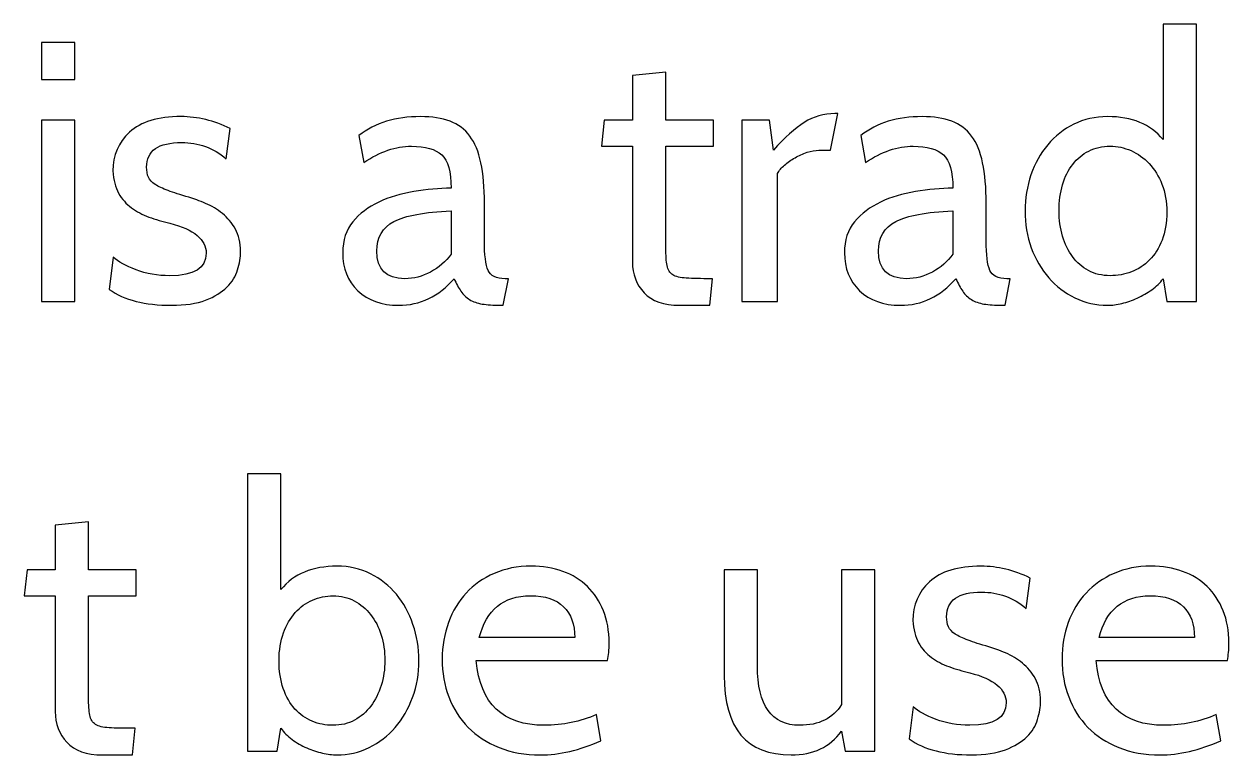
# Model space of a CAD drawing. Header units: centimetres. Extents: x -24 to 24.1, y -20.7 to 0.5.
# Drawn here: x 12.915 to 15.672, y -9.79 to -8.118 of the extents above; entities that cross this region are included whole.
import ezdxf

# ---------------------------------------------------------------- set-up
doc = ezdxf.new("R2010")
doc.units = ezdxf.units.CM
doc.header["$MEASUREMENT"] = 0
doc.layers.add('Layer 1', color=7, linetype='Continuous')

msp = doc.modelspace()

# ---------------------------------------------------------------- linework, layer by layer
at = {"layer": 'Layer 1', "color": 250}
for points, knots in [([(15.59755, -8.75331), (15.59755, -8.75331), (15.52982, -8.75331), (15.52982, -8.75331), (15.52982, -8.75331), (15.52982, -8.75331), (15.52135, -8.70082), (15.52135, -8.70082), (15.52135, -8.70082), (15.51458, -8.71041), (15.50597, -8.71888), (15.49553, -8.72622), (15.49553, -8.72622), (15.48509, -8.73355), (15.47408, -8.7399), (15.46251, -8.74527), (15.46251, -8.74527), (15.45094, -8.75063), (15.43922, -8.75472), (15.42737, -8.75754), (15.42737, -8.75754), (15.41552, -8.76037), (15.40451, -8.76178), (15.39435, -8.76178), (15.39435, -8.76178), (15.36782, -8.76178), (15.34299, -8.75613), (15.31984, -8.74484), (15.31984, -8.74484), (15.2967, -8.73355), (15.27666, -8.71817), (15.25973, -8.6987), (15.25973, -8.6987), (15.2428, -8.67923), (15.22953, -8.65637), (15.21994, -8.63012), (15.21994, -8.63012), (15.21034, -8.60387), (15.20554, -8.57579), (15.20554, -8.54588), (15.20554, -8.54588), (15.20554, -8.51709), (15.21006, -8.48957), (15.21909, -8.46333), (15.21909, -8.46333), (15.22812, -8.43708), (15.24096, -8.41408), (15.25761, -8.39432), (15.25761, -8.39432), (15.27426, -8.37457), (15.29416, -8.3589), (15.3173, -8.34733), (15.3173, -8.34733), (15.34045, -8.33576), (15.36613, -8.32997), (15.39435, -8.32997), (15.39435, -8.32997), (15.45023, -8.32997), (15.49256, -8.34747), (15.52135, -8.38247), (15.52135, -8.38247), (15.52135, -8.38247), (15.52135, -8.11831), (15.52135, -8.11831), (15.52135, -8.11831), (15.52135, -8.11831), (15.59755, -8.11831), (15.59755, -8.11831), (15.59755, -8.11831), (15.59755, -8.11831), (15.59755, -8.75331), (15.59755, -8.75331)], [0, 0, 0, 0, 0.05263158, 0.05263158, 0.05263158, 0.05263158, 0.10526316, 0.10526316, 0.10526316, 0.10526316, 0.15789474, 0.15789474, 0.15789474, 0.15789474, 0.21052632, 0.21052632, 0.21052632, 0.21052632, 0.26315789, 0.26315789, 0.26315789, 0.26315789, 0.31578947, 0.31578947, 0.31578947, 0.31578947, 0.36842105, 0.36842105, 0.36842105, 0.36842105, 0.42105263, 0.42105263, 0.42105263, 0.42105263, 0.47368421, 0.47368421, 0.47368421, 0.47368421, 0.52631579, 0.52631579, 0.52631579, 0.52631579, 0.57894737, 0.57894737, 0.57894737, 0.57894737, 0.63157895, 0.63157895, 0.63157895, 0.63157895, 0.68421053, 0.68421053, 0.68421053, 0.68421053, 0.73684211, 0.73684211, 0.73684211, 0.73684211, 0.78947368, 0.78947368, 0.78947368, 0.78947368, 0.84210526, 0.84210526, 0.84210526, 0.84210526, 0.89473684, 0.89473684, 0.89473684, 0.89473684, 1, 1, 1, 1]), ([(13.03131, -8.24531), (13.03131, -8.24531), (12.95511, -8.24531), (12.95511, -8.24531), (12.95511, -8.24531), (12.95511, -8.24531), (12.95511, -8.16064), (12.95511, -8.16064), (12.95511, -8.16064), (12.95511, -8.16064), (13.03131, -8.16064), (13.03131, -8.16064), (13.03131, -8.16064), (13.03131, -8.16064), (13.03131, -8.24531), (13.03131, -8.24531)], [0, 0, 0, 0, 0.2, 0.2, 0.2, 0.2, 0.4, 0.4, 0.4, 0.4, 0.6, 0.6, 0.6, 0.6, 1, 1, 1, 1]), ([(14.49011, -8.70082), (14.49011, -8.70082), (14.48418, -8.76178), (14.48418, -8.76178), (14.48418, -8.76178), (14.48418, -8.76178), (14.4156, -8.76178), (14.4156, -8.76178), (14.4156, -8.76178), (14.37892, -8.76178), (14.35168, -8.75218), (14.3339, -8.73299), (14.3339, -8.73299), (14.31612, -8.7138), (14.30723, -8.69037), (14.30723, -8.66272), (14.30723, -8.66272), (14.30723, -8.66272), (14.30723, -8.39771), (14.30723, -8.39771), (14.30723, -8.39771), (14.30723, -8.39771), (14.23611, -8.39771), (14.23611, -8.39771), (14.23611, -8.39771), (14.23611, -8.39771), (14.24288, -8.33844), (14.24288, -8.33844), (14.24288, -8.33844), (14.24288, -8.33844), (14.30723, -8.33844), (14.30723, -8.33844), (14.30723, -8.33844), (14.30723, -8.33844), (14.30723, -8.23599), (14.30723, -8.23599), (14.30723, -8.23599), (14.30723, -8.23599), (14.38343, -8.22837), (14.38343, -8.22837), (14.38343, -8.22837), (14.38343, -8.22837), (14.38343, -8.33844), (14.38343, -8.33844), (14.38343, -8.33844), (14.38343, -8.33844), (14.49265, -8.33844), (14.49265, -8.33844), (14.49265, -8.33844), (14.49265, -8.33844), (14.49265, -8.39771), (14.49265, -8.39771), (14.49265, -8.39771), (14.49265, -8.39771), (14.38343, -8.39771), (14.38343, -8.39771), (14.38343, -8.39771), (14.38343, -8.39771), (14.38343, -8.61615), (14.38343, -8.61615), (14.38343, -8.61615), (14.38343, -8.63591), (14.384, -8.65143), (14.38512, -8.66272), (14.38512, -8.66272), (14.38625, -8.67401), (14.3895, -8.68247), (14.39486, -8.68812), (14.39486, -8.68812), (14.40022, -8.69376), (14.40883, -8.69729), (14.42068, -8.6987), (14.42068, -8.6987), (14.43254, -8.70011), (14.44919, -8.70082), (14.47064, -8.70082), (14.47064, -8.70082), (14.47064, -8.70082), (14.49011, -8.70082), (14.49011, -8.70082)], [0, 0, 0, 0, 0.04761905, 0.04761905, 0.04761905, 0.04761905, 0.0952381, 0.0952381, 0.0952381, 0.0952381, 0.14285714, 0.14285714, 0.14285714, 0.14285714, 0.19047619, 0.19047619, 0.19047619, 0.19047619, 0.23809524, 0.23809524, 0.23809524, 0.23809524, 0.28571429, 0.28571429, 0.28571429, 0.28571429, 0.33333333, 0.33333333, 0.33333333, 0.33333333, 0.38095238, 0.38095238, 0.38095238, 0.38095238, 0.42857143, 0.42857143, 0.42857143, 0.42857143, 0.47619048, 0.47619048, 0.47619048, 0.47619048, 0.52380952, 0.52380952, 0.52380952, 0.52380952, 0.57142857, 0.57142857, 0.57142857, 0.57142857, 0.61904762, 0.61904762, 0.61904762, 0.61904762, 0.66666667, 0.66666667, 0.66666667, 0.66666667, 0.71428571, 0.71428571, 0.71428571, 0.71428571, 0.76190476, 0.76190476, 0.76190476, 0.76190476, 0.80952381, 0.80952381, 0.80952381, 0.80952381, 0.85714286, 0.85714286, 0.85714286, 0.85714286, 0.9047619, 0.9047619, 0.9047619, 0.9047619, 1, 1, 1, 1]), ([(14.77713, -8.3232), (14.77713, -8.3232), (14.7602, -8.40702), (14.7602, -8.40702), (14.7602, -8.40702), (14.7602, -8.40702), (14.73395, -8.40702), (14.73395, -8.40702), (14.73395, -8.40702), (14.72549, -8.40702), (14.71646, -8.40857), (14.70686, -8.41168), (14.70686, -8.41168), (14.69727, -8.41478), (14.68809, -8.41888), (14.67934, -8.42396), (14.67934, -8.42396), (14.6706, -8.42904), (14.66255, -8.43468), (14.65521, -8.44089), (14.65521, -8.44089), (14.64788, -8.4471), (14.64251, -8.45359), (14.63913, -8.46036), (14.63913, -8.46036), (14.63913, -8.46036), (14.63913, -8.75331), (14.63913, -8.75331), (14.63913, -8.75331), (14.63913, -8.75331), (14.55785, -8.75331), (14.55785, -8.75331), (14.55785, -8.75331), (14.55785, -8.75331), (14.55785, -8.33844), (14.55785, -8.33844), (14.55785, -8.33844), (14.55785, -8.33844), (14.6205, -8.33844), (14.6205, -8.33844), (14.6205, -8.33844), (14.6205, -8.33844), (14.62981, -8.40702), (14.62981, -8.40702), (14.62981, -8.40702), (14.65578, -8.37767), (14.67934, -8.35636), (14.70051, -8.3431), (14.70051, -8.3431), (14.72168, -8.32983), (14.74496, -8.3232), (14.77036, -8.3232), (14.77036, -8.3232), (14.77036, -8.3232), (14.77713, -8.3232), (14.77713, -8.3232)], [0, 0, 0, 0, 0.06666667, 0.06666667, 0.06666667, 0.06666667, 0.13333333, 0.13333333, 0.13333333, 0.13333333, 0.2, 0.2, 0.2, 0.2, 0.26666667, 0.26666667, 0.26666667, 0.26666667, 0.33333333, 0.33333333, 0.33333333, 0.33333333, 0.4, 0.4, 0.4, 0.4, 0.46666667, 0.46666667, 0.46666667, 0.46666667, 0.53333333, 0.53333333, 0.53333333, 0.53333333, 0.6, 0.6, 0.6, 0.6, 0.66666667, 0.66666667, 0.66666667, 0.66666667, 0.73333333, 0.73333333, 0.73333333, 0.73333333, 0.8, 0.8, 0.8, 0.8, 0.86666667, 0.86666667, 0.86666667, 0.86666667, 1, 1, 1, 1]), ([(13.03131, -8.75331), (13.03131, -8.75331), (12.95511, -8.75331), (12.95511, -8.75331), (12.95511, -8.75331), (12.95511, -8.75331), (12.95511, -8.33844), (12.95511, -8.33844), (12.95511, -8.33844), (12.95511, -8.33844), (13.03131, -8.33844), (13.03131, -8.33844), (13.03131, -8.33844), (13.03131, -8.33844), (13.03131, -8.75331), (13.03131, -8.75331)], [0, 0, 0, 0, 0.2, 0.2, 0.2, 0.2, 0.4, 0.4, 0.4, 0.4, 0.6, 0.6, 0.6, 0.6, 1, 1, 1, 1]), ([(13.25228, -8.76178), (13.19189, -8.76178), (13.14447, -8.74964), (13.11004, -8.72537), (13.11004, -8.72537), (13.11004, -8.72537), (13.11936, -8.65171), (13.11936, -8.65171), (13.11936, -8.65171), (13.13065, -8.66187), (13.148, -8.67147), (13.17143, -8.6805), (13.17143, -8.6805), (13.19485, -8.68953), (13.22067, -8.69404), (13.2489, -8.69404), (13.2489, -8.69404), (13.30421, -8.69404), (13.33187, -8.67683), (13.33187, -8.6424), (13.33187, -8.6424), (13.33187, -8.61135), (13.30421, -8.58849), (13.2489, -8.57382), (13.2489, -8.57382), (13.23196, -8.56986), (13.21602, -8.56521), (13.20106, -8.55985), (13.20106, -8.55985), (13.1861, -8.55448), (13.1727, -8.54743), (13.16084, -8.53868), (13.16084, -8.53868), (13.14899, -8.52993), (13.13925, -8.51878), (13.13163, -8.50524), (13.13163, -8.50524), (13.12401, -8.49169), (13.11964, -8.47476), (13.11851, -8.45444), (13.11851, -8.45444), (13.11851, -8.41888), (13.13121, -8.38924), (13.15661, -8.36554), (13.15661, -8.36554), (13.18201, -8.34183), (13.22124, -8.32997), (13.2743, -8.32997), (13.2743, -8.32997), (13.31212, -8.32997), (13.34965, -8.33901), (13.3869, -8.35707), (13.3869, -8.35707), (13.3869, -8.35707), (13.37759, -8.4265), (13.37759, -8.4265), (13.37759, -8.4265), (13.34824, -8.40166), (13.31437, -8.38924), (13.27599, -8.38924), (13.27599, -8.38924), (13.22237, -8.38924), (13.19556, -8.40801), (13.19556, -8.44555), (13.19556, -8.44555), (13.19556, -8.45458), (13.19697, -8.46234), (13.19979, -8.46855), (13.19979, -8.46855), (13.20261, -8.47476), (13.20769, -8.4804), (13.21503, -8.4852), (13.21503, -8.4852), (13.22237, -8.49), (13.23225, -8.49465), (13.24466, -8.49931), (13.24466, -8.49931), (13.25708, -8.50382), (13.27289, -8.5089), (13.29208, -8.51455), (13.29208, -8.51455), (13.30393, -8.51794), (13.31677, -8.52259), (13.3306, -8.52852), (13.3306, -8.52852), (13.34443, -8.53445), (13.35727, -8.54221), (13.36912, -8.5518), (13.36912, -8.5518), (13.38098, -8.5614), (13.39086, -8.57325), (13.39876, -8.58736), (13.39876, -8.58736), (13.40666, -8.60147), (13.41061, -8.61841), (13.41061, -8.63816), (13.41061, -8.63816), (13.41061, -8.65171), (13.40835, -8.66582), (13.40384, -8.6805), (13.40384, -8.6805), (13.39932, -8.69517), (13.39114, -8.70844), (13.37928, -8.72029), (13.37928, -8.72029), (13.36743, -8.73214), (13.3512, -8.74202), (13.3306, -8.74992), (13.3306, -8.74992), (13.31, -8.75783), (13.28389, -8.76178), (13.25228, -8.76178)], [0, 0, 0, 0, 0.03448276, 0.03448276, 0.03448276, 0.03448276, 0.06896552, 0.06896552, 0.06896552, 0.06896552, 0.10344828, 0.10344828, 0.10344828, 0.10344828, 0.13793103, 0.13793103, 0.13793103, 0.13793103, 0.17241379, 0.17241379, 0.17241379, 0.17241379, 0.20689655, 0.20689655, 0.20689655, 0.20689655, 0.24137931, 0.24137931, 0.24137931, 0.24137931, 0.27586207, 0.27586207, 0.27586207, 0.27586207, 0.31034483, 0.31034483, 0.31034483, 0.31034483, 0.34482759, 0.34482759, 0.34482759, 0.34482759, 0.37931034, 0.37931034, 0.37931034, 0.37931034, 0.4137931, 0.4137931, 0.4137931, 0.4137931, 0.44827586, 0.44827586, 0.44827586, 0.44827586, 0.48275862, 0.48275862, 0.48275862, 0.48275862, 0.51724138, 0.51724138, 0.51724138, 0.51724138, 0.55172414, 0.55172414, 0.55172414, 0.55172414, 0.5862069, 0.5862069, 0.5862069, 0.5862069, 0.62068966, 0.62068966, 0.62068966, 0.62068966, 0.65517241, 0.65517241, 0.65517241, 0.65517241, 0.68965517, 0.68965517, 0.68965517, 0.68965517, 0.72413793, 0.72413793, 0.72413793, 0.72413793, 0.75862069, 0.75862069, 0.75862069, 0.75862069, 0.79310345, 0.79310345, 0.79310345, 0.79310345, 0.82758621, 0.82758621, 0.82758621, 0.82758621, 0.86206897, 0.86206897, 0.86206897, 0.86206897, 0.89655172, 0.89655172, 0.89655172, 0.89655172, 0.93103448, 0.93103448, 0.93103448, 0.93103448, 1, 1, 1, 1]), ([(14.0236, -8.70082), (14.0236, -8.70082), (14.01174, -8.76178), (14.01174, -8.76178), (14.01174, -8.76178), (14.01174, -8.76178), (14.00582, -8.76178), (14.00582, -8.76178), (14.00582, -8.76178), (13.98888, -8.76178), (13.97477, -8.76079), (13.96348, -8.75881), (13.96348, -8.75881), (13.9522, -8.75684), (13.9426, -8.75345), (13.9347, -8.74865), (13.9347, -8.74865), (13.9268, -8.74386), (13.92016, -8.73751), (13.9148, -8.7296), (13.9148, -8.7296), (13.90944, -8.7217), (13.90422, -8.71211), (13.89914, -8.70082), (13.89914, -8.70082), (13.86414, -8.74146), (13.82181, -8.76178), (13.77214, -8.76178), (13.77214, -8.76178), (13.73319, -8.76178), (13.70215, -8.75063), (13.679, -8.72833), (13.679, -8.72833), (13.65586, -8.70604), (13.64429, -8.67711), (13.64429, -8.64155), (13.64429, -8.64155), (13.64429, -8.61276), (13.65205, -8.58906), (13.66757, -8.57043), (13.66757, -8.57043), (13.6831, -8.5518), (13.70285, -8.53684), (13.72684, -8.52556), (13.72684, -8.52556), (13.75083, -8.51427), (13.7775, -8.50622), (13.80685, -8.50143), (13.80685, -8.50143), (13.8362, -8.49663), (13.86471, -8.49395), (13.89236, -8.49338), (13.89236, -8.49338), (13.89236, -8.45613), (13.88517, -8.43087), (13.87077, -8.41761), (13.87077, -8.41761), (13.85638, -8.40434), (13.83338, -8.39771), (13.80177, -8.39771), (13.80177, -8.39771), (13.76565, -8.39771), (13.72924, -8.41013), (13.69255, -8.43496), (13.69255, -8.43496), (13.69255, -8.43496), (13.68154, -8.37316), (13.68154, -8.37316), (13.68154, -8.37316), (13.7188, -8.34437), (13.76565, -8.32997), (13.82209, -8.32997), (13.82209, -8.32997), (13.84862, -8.32997), (13.8712, -8.3335), (13.88982, -8.34056), (13.88982, -8.34056), (13.90845, -8.34761), (13.92355, -8.3589), (13.93512, -8.37443), (13.93512, -8.37443), (13.94669, -8.38995), (13.95516, -8.41041), (13.96052, -8.43581), (13.96052, -8.43581), (13.96588, -8.46121), (13.96856, -8.49225), (13.96856, -8.52894), (13.96856, -8.52894), (13.96856, -8.52894), (13.96856, -8.61361), (13.96856, -8.61361), (13.96856, -8.61361), (13.96856, -8.64635), (13.97139, -8.66907), (13.97703, -8.68177), (13.97703, -8.68177), (13.98268, -8.69447), (13.99566, -8.70082), (14.01598, -8.70082), (14.01598, -8.70082), (14.01598, -8.70082), (14.0236, -8.70082), (14.0236, -8.70082)], [0, 0, 0, 0, 0.03703704, 0.03703704, 0.03703704, 0.03703704, 0.07407407, 0.07407407, 0.07407407, 0.07407407, 0.11111111, 0.11111111, 0.11111111, 0.11111111, 0.14814815, 0.14814815, 0.14814815, 0.14814815, 0.18518519, 0.18518519, 0.18518519, 0.18518519, 0.22222222, 0.22222222, 0.22222222, 0.22222222, 0.25925926, 0.25925926, 0.25925926, 0.25925926, 0.2962963, 0.2962963, 0.2962963, 0.2962963, 0.33333333, 0.33333333, 0.33333333, 0.33333333, 0.37037037, 0.37037037, 0.37037037, 0.37037037, 0.40740741, 0.40740741, 0.40740741, 0.40740741, 0.44444444, 0.44444444, 0.44444444, 0.44444444, 0.48148148, 0.48148148, 0.48148148, 0.48148148, 0.51851852, 0.51851852, 0.51851852, 0.51851852, 0.55555556, 0.55555556, 0.55555556, 0.55555556, 0.59259259, 0.59259259, 0.59259259, 0.59259259, 0.62962963, 0.62962963, 0.62962963, 0.62962963, 0.66666667, 0.66666667, 0.66666667, 0.66666667, 0.7037037, 0.7037037, 0.7037037, 0.7037037, 0.74074074, 0.74074074, 0.74074074, 0.74074074, 0.77777778, 0.77777778, 0.77777778, 0.77777778, 0.81481481, 0.81481481, 0.81481481, 0.81481481, 0.85185185, 0.85185185, 0.85185185, 0.85185185, 0.88888889, 0.88888889, 0.88888889, 0.88888889, 0.92592593, 0.92592593, 0.92592593, 0.92592593, 1, 1, 1, 1]), ([(15.17168, -8.70082), (15.17168, -8.70082), (15.15982, -8.76178), (15.15982, -8.76178), (15.15982, -8.76178), (15.15982, -8.76178), (15.1539, -8.76178), (15.1539, -8.76178), (15.1539, -8.76178), (15.13696, -8.76178), (15.12285, -8.76079), (15.11156, -8.75881), (15.11156, -8.75881), (15.10028, -8.75684), (15.09068, -8.75345), (15.08278, -8.74865), (15.08278, -8.74865), (15.07488, -8.74386), (15.06824, -8.73751), (15.06288, -8.7296), (15.06288, -8.7296), (15.05752, -8.7217), (15.0523, -8.71211), (15.04722, -8.70082), (15.04722, -8.70082), (15.01222, -8.74146), (14.96989, -8.76178), (14.92022, -8.76178), (14.92022, -8.76178), (14.88127, -8.76178), (14.85023, -8.75063), (14.82708, -8.72833), (14.82708, -8.72833), (14.80394, -8.70604), (14.79237, -8.67711), (14.79237, -8.64155), (14.79237, -8.64155), (14.79237, -8.61276), (14.80013, -8.58906), (14.81565, -8.57043), (14.81565, -8.57043), (14.83118, -8.5518), (14.85093, -8.53684), (14.87492, -8.52556), (14.87492, -8.52556), (14.89891, -8.51427), (14.92558, -8.50622), (14.95493, -8.50143), (14.95493, -8.50143), (14.98428, -8.49663), (15.01279, -8.49395), (15.04044, -8.49338), (15.04044, -8.49338), (15.04044, -8.45613), (15.03325, -8.43087), (15.01885, -8.41761), (15.01885, -8.41761), (15.00446, -8.40434), (14.98146, -8.39771), (14.94985, -8.39771), (14.94985, -8.39771), (14.91373, -8.39771), (14.87732, -8.41013), (14.84063, -8.43496), (14.84063, -8.43496), (14.84063, -8.43496), (14.82962, -8.37316), (14.82962, -8.37316), (14.82962, -8.37316), (14.86688, -8.34437), (14.91373, -8.32997), (14.97017, -8.32997), (14.97017, -8.32997), (14.9967, -8.32997), (15.01928, -8.3335), (15.0379, -8.34056), (15.0379, -8.34056), (15.05653, -8.34761), (15.07163, -8.3589), (15.0832, -8.37443), (15.0832, -8.37443), (15.09477, -8.38995), (15.10324, -8.41041), (15.1086, -8.43581), (15.1086, -8.43581), (15.11396, -8.46121), (15.11664, -8.49225), (15.11664, -8.52894), (15.11664, -8.52894), (15.11664, -8.52894), (15.11664, -8.61361), (15.11664, -8.61361), (15.11664, -8.61361), (15.11664, -8.64635), (15.11947, -8.66907), (15.12511, -8.68177), (15.12511, -8.68177), (15.13076, -8.69447), (15.14374, -8.70082), (15.16406, -8.70082), (15.16406, -8.70082), (15.16406, -8.70082), (15.17168, -8.70082), (15.17168, -8.70082)], [0, 0, 0, 0, 0.03703704, 0.03703704, 0.03703704, 0.03703704, 0.07407407, 0.07407407, 0.07407407, 0.07407407, 0.11111111, 0.11111111, 0.11111111, 0.11111111, 0.14814815, 0.14814815, 0.14814815, 0.14814815, 0.18518519, 0.18518519, 0.18518519, 0.18518519, 0.22222222, 0.22222222, 0.22222222, 0.22222222, 0.25925926, 0.25925926, 0.25925926, 0.25925926, 0.2962963, 0.2962963, 0.2962963, 0.2962963, 0.33333333, 0.33333333, 0.33333333, 0.33333333, 0.37037037, 0.37037037, 0.37037037, 0.37037037, 0.40740741, 0.40740741, 0.40740741, 0.40740741, 0.44444444, 0.44444444, 0.44444444, 0.44444444, 0.48148148, 0.48148148, 0.48148148, 0.48148148, 0.51851852, 0.51851852, 0.51851852, 0.51851852, 0.55555556, 0.55555556, 0.55555556, 0.55555556, 0.59259259, 0.59259259, 0.59259259, 0.59259259, 0.62962963, 0.62962963, 0.62962963, 0.62962963, 0.66666667, 0.66666667, 0.66666667, 0.66666667, 0.7037037, 0.7037037, 0.7037037, 0.7037037, 0.74074074, 0.74074074, 0.74074074, 0.74074074, 0.77777778, 0.77777778, 0.77777778, 0.77777778, 0.81481481, 0.81481481, 0.81481481, 0.81481481, 0.85185185, 0.85185185, 0.85185185, 0.85185185, 0.88888889, 0.88888889, 0.88888889, 0.88888889, 0.92592593, 0.92592593, 0.92592593, 0.92592593, 1, 1, 1, 1]), ([(15.40028, -8.39771), (15.38222, -8.39771), (15.36599, -8.40138), (15.35159, -8.40872), (15.35159, -8.40872), (15.3372, -8.41605), (15.32492, -8.42621), (15.31476, -8.4392), (15.31476, -8.4392), (15.3046, -8.45218), (15.29684, -8.4677), (15.29148, -8.48576), (15.29148, -8.48576), (15.28612, -8.50382), (15.28344, -8.52386), (15.28344, -8.54588), (15.28344, -8.54588), (15.28344, -8.5662), (15.28612, -8.58539), (15.29148, -8.60345), (15.29148, -8.60345), (15.29684, -8.62151), (15.30446, -8.63718), (15.31434, -8.65044), (15.31434, -8.65044), (15.32422, -8.6637), (15.33635, -8.67429), (15.35075, -8.68219), (15.35075, -8.68219), (15.36514, -8.69009), (15.38165, -8.69404), (15.40028, -8.69404), (15.40028, -8.69404), (15.41721, -8.69404), (15.43344, -8.69108), (15.44896, -8.68515), (15.44896, -8.68515), (15.46448, -8.67923), (15.47831, -8.6702), (15.49045, -8.65806), (15.49045, -8.65806), (15.50258, -8.64592), (15.51218, -8.63068), (15.51923, -8.61234), (15.51923, -8.61234), (15.52629, -8.59399), (15.52982, -8.57269), (15.52982, -8.54842), (15.52982, -8.54842), (15.52982, -8.52471), (15.52615, -8.50354), (15.51881, -8.48492), (15.51881, -8.48492), (15.51147, -8.46629), (15.50174, -8.45048), (15.4896, -8.4375), (15.4896, -8.4375), (15.47747, -8.42452), (15.46364, -8.41464), (15.44811, -8.40787), (15.44811, -8.40787), (15.43259, -8.4011), (15.41665, -8.39771), (15.40028, -8.39771)], [0, 0, 0, 0, 0.05882353, 0.05882353, 0.05882353, 0.05882353, 0.11764706, 0.11764706, 0.11764706, 0.11764706, 0.17647059, 0.17647059, 0.17647059, 0.17647059, 0.23529412, 0.23529412, 0.23529412, 0.23529412, 0.29411765, 0.29411765, 0.29411765, 0.29411765, 0.35294118, 0.35294118, 0.35294118, 0.35294118, 0.41176471, 0.41176471, 0.41176471, 0.41176471, 0.47058824, 0.47058824, 0.47058824, 0.47058824, 0.52941176, 0.52941176, 0.52941176, 0.52941176, 0.58823529, 0.58823529, 0.58823529, 0.58823529, 0.64705882, 0.64705882, 0.64705882, 0.64705882, 0.70588235, 0.70588235, 0.70588235, 0.70588235, 0.76470588, 0.76470588, 0.76470588, 0.76470588, 0.82352941, 0.82352941, 0.82352941, 0.82352941, 0.88235294, 0.88235294, 0.88235294, 0.88235294, 1, 1, 1, 1]), ([(13.89236, -8.64494), (13.89236, -8.64494), (13.89236, -8.54588), (13.89236, -8.54588), (13.89236, -8.54588), (13.8314, -8.54813), (13.7878, -8.55618), (13.76155, -8.57001), (13.76155, -8.57001), (13.73531, -8.58383), (13.72218, -8.60627), (13.72218, -8.63732), (13.72218, -8.63732), (13.72218, -8.67965), (13.74363, -8.70082), (13.78653, -8.70082), (13.78653, -8.70082), (13.80685, -8.70082), (13.82647, -8.69574), (13.84537, -8.68558), (13.84537, -8.68558), (13.86428, -8.67542), (13.87995, -8.66187), (13.89236, -8.64494)], [0, 0, 0, 0, 0.14285714, 0.14285714, 0.14285714, 0.14285714, 0.28571429, 0.28571429, 0.28571429, 0.28571429, 0.42857143, 0.42857143, 0.42857143, 0.42857143, 0.57142857, 0.57142857, 0.57142857, 0.57142857, 0.71428571, 0.71428571, 0.71428571, 0.71428571, 1, 1, 1, 1]), ([(15.04044, -8.64494), (15.04044, -8.64494), (15.04044, -8.54588), (15.04044, -8.54588), (15.04044, -8.54588), (14.97948, -8.54813), (14.93588, -8.55618), (14.90963, -8.57001), (14.90963, -8.57001), (14.88339, -8.58383), (14.87026, -8.60627), (14.87026, -8.63732), (14.87026, -8.63732), (14.87026, -8.67965), (14.89171, -8.70082), (14.93461, -8.70082), (14.93461, -8.70082), (14.95493, -8.70082), (14.97455, -8.69574), (14.99345, -8.68558), (14.99345, -8.68558), (15.01236, -8.67542), (15.02803, -8.66187), (15.04044, -8.64494)], [0, 0, 0, 0, 0.14285714, 0.14285714, 0.14285714, 0.14285714, 0.28571429, 0.28571429, 0.28571429, 0.28571429, 0.42857143, 0.42857143, 0.42857143, 0.42857143, 0.57142857, 0.57142857, 0.57142857, 0.57142857, 0.71428571, 0.71428571, 0.71428571, 0.71428571, 1, 1, 1, 1]), ([(13.63072, -9.79049), (13.62056, -9.79049), (13.60955, -9.78908), (13.5977, -9.78625), (13.5977, -9.78625), (13.58584, -9.78343), (13.57399, -9.77948), (13.56214, -9.7744), (13.56214, -9.7744), (13.55028, -9.76932), (13.53914, -9.76297), (13.52869, -9.75535), (13.52869, -9.75535), (13.51825, -9.74773), (13.50964, -9.73912), (13.50287, -9.72953), (13.50287, -9.72953), (13.50287, -9.72953), (13.4944, -9.78202), (13.4944, -9.78202), (13.4944, -9.78202), (13.4944, -9.78202), (13.42667, -9.78202), (13.42667, -9.78202), (13.42667, -9.78202), (13.42667, -9.78202), (13.42667, -9.14702), (13.42667, -9.14702), (13.42667, -9.14702), (13.42667, -9.14702), (13.50287, -9.14702), (13.50287, -9.14702), (13.50287, -9.14702), (13.50287, -9.14702), (13.50287, -9.41203), (13.50287, -9.41203), (13.50287, -9.41203), (13.53222, -9.37647), (13.57512, -9.35868), (13.63156, -9.35868), (13.63156, -9.35868), (13.65922, -9.35868), (13.68462, -9.36447), (13.70776, -9.37604), (13.70776, -9.37604), (13.73091, -9.38761), (13.75066, -9.40328), (13.76703, -9.42303), (13.76703, -9.42303), (13.7834, -9.44279), (13.7961, -9.46579), (13.80513, -9.49204), (13.80513, -9.49204), (13.81416, -9.51828), (13.81868, -9.5458), (13.81868, -9.57459), (13.81868, -9.57459), (13.81868, -9.6045), (13.81388, -9.63258), (13.80429, -9.65883), (13.80429, -9.65883), (13.79469, -9.68508), (13.78142, -9.70794), (13.76449, -9.72741), (13.76449, -9.72741), (13.74756, -9.74688), (13.72766, -9.76226), (13.7048, -9.77355), (13.7048, -9.77355), (13.68194, -9.78484), (13.65725, -9.79049), (13.63072, -9.79049)], [0, 0, 0, 0, 0.05263158, 0.05263158, 0.05263158, 0.05263158, 0.10526316, 0.10526316, 0.10526316, 0.10526316, 0.15789474, 0.15789474, 0.15789474, 0.15789474, 0.21052632, 0.21052632, 0.21052632, 0.21052632, 0.26315789, 0.26315789, 0.26315789, 0.26315789, 0.31578947, 0.31578947, 0.31578947, 0.31578947, 0.36842105, 0.36842105, 0.36842105, 0.36842105, 0.42105263, 0.42105263, 0.42105263, 0.42105263, 0.47368421, 0.47368421, 0.47368421, 0.47368421, 0.52631579, 0.52631579, 0.52631579, 0.52631579, 0.57894737, 0.57894737, 0.57894737, 0.57894737, 0.63157895, 0.63157895, 0.63157895, 0.63157895, 0.68421053, 0.68421053, 0.68421053, 0.68421053, 0.73684211, 0.73684211, 0.73684211, 0.73684211, 0.78947368, 0.78947368, 0.78947368, 0.78947368, 0.84210526, 0.84210526, 0.84210526, 0.84210526, 0.89473684, 0.89473684, 0.89473684, 0.89473684, 1, 1, 1, 1]), ([(13.16928, -9.72953), (13.16928, -9.72953), (13.16335, -9.79049), (13.16335, -9.79049), (13.16335, -9.79049), (13.16335, -9.79049), (13.09477, -9.79049), (13.09477, -9.79049), (13.09477, -9.79049), (13.05809, -9.79049), (13.03085, -9.78089), (13.01307, -9.7617), (13.01307, -9.7617), (12.99529, -9.74251), (12.9864, -9.71908), (12.9864, -9.69143), (12.9864, -9.69143), (12.9864, -9.69143), (12.9864, -9.42642), (12.9864, -9.42642), (12.9864, -9.42642), (12.9864, -9.42642), (12.91528, -9.42642), (12.91528, -9.42642), (12.91528, -9.42642), (12.91528, -9.42642), (12.92205, -9.36715), (12.92205, -9.36715), (12.92205, -9.36715), (12.92205, -9.36715), (12.9864, -9.36715), (12.9864, -9.36715), (12.9864, -9.36715), (12.9864, -9.36715), (12.9864, -9.2647), (12.9864, -9.2647), (12.9864, -9.2647), (12.9864, -9.2647), (13.0626, -9.25708), (13.0626, -9.25708), (13.0626, -9.25708), (13.0626, -9.25708), (13.0626, -9.36715), (13.0626, -9.36715), (13.0626, -9.36715), (13.0626, -9.36715), (13.17182, -9.36715), (13.17182, -9.36715), (13.17182, -9.36715), (13.17182, -9.36715), (13.17182, -9.42642), (13.17182, -9.42642), (13.17182, -9.42642), (13.17182, -9.42642), (13.0626, -9.42642), (13.0626, -9.42642), (13.0626, -9.42642), (13.0626, -9.42642), (13.0626, -9.64486), (13.0626, -9.64486), (13.0626, -9.64486), (13.0626, -9.66462), (13.06317, -9.68014), (13.06429, -9.69143), (13.06429, -9.69143), (13.06542, -9.70272), (13.06867, -9.71118), (13.07403, -9.71683), (13.07403, -9.71683), (13.07939, -9.72247), (13.088, -9.726), (13.09985, -9.72741), (13.09985, -9.72741), (13.11171, -9.72882), (13.12836, -9.72953), (13.14981, -9.72953), (13.14981, -9.72953), (13.14981, -9.72953), (13.16928, -9.72953), (13.16928, -9.72953)], [0, 0, 0, 0, 0.04761905, 0.04761905, 0.04761905, 0.04761905, 0.0952381, 0.0952381, 0.0952381, 0.0952381, 0.14285714, 0.14285714, 0.14285714, 0.14285714, 0.19047619, 0.19047619, 0.19047619, 0.19047619, 0.23809524, 0.23809524, 0.23809524, 0.23809524, 0.28571429, 0.28571429, 0.28571429, 0.28571429, 0.33333333, 0.33333333, 0.33333333, 0.33333333, 0.38095238, 0.38095238, 0.38095238, 0.38095238, 0.42857143, 0.42857143, 0.42857143, 0.42857143, 0.47619048, 0.47619048, 0.47619048, 0.47619048, 0.52380952, 0.52380952, 0.52380952, 0.52380952, 0.57142857, 0.57142857, 0.57142857, 0.57142857, 0.61904762, 0.61904762, 0.61904762, 0.61904762, 0.66666667, 0.66666667, 0.66666667, 0.66666667, 0.71428571, 0.71428571, 0.71428571, 0.71428571, 0.76190476, 0.76190476, 0.76190476, 0.76190476, 0.80952381, 0.80952381, 0.80952381, 0.80952381, 0.85714286, 0.85714286, 0.85714286, 0.85714286, 0.9047619, 0.9047619, 0.9047619, 0.9047619, 1, 1, 1, 1]), ([(14.25048, -9.57459), (14.25048, -9.57459), (13.94991, -9.57459), (13.94991, -9.57459), (13.94991, -9.57459), (13.95894, -9.67336), (14.01087, -9.72275), (14.1057, -9.72275), (14.1057, -9.72275), (14.14803, -9.72275), (14.18782, -9.71457), (14.22508, -9.6982), (14.22508, -9.6982), (14.22508, -9.6982), (14.23524, -9.75831), (14.23524, -9.75831), (14.23524, -9.75831), (14.18613, -9.77976), (14.13985, -9.79049), (14.09638, -9.79049), (14.09638, -9.79049), (14.06139, -9.79049), (14.02992, -9.78484), (14.00198, -9.77355), (14.00198, -9.77355), (13.97404, -9.76226), (13.95047, -9.74688), (13.93128, -9.72741), (13.93128, -9.72741), (13.91209, -9.70794), (13.89742, -9.68479), (13.88726, -9.65798), (13.88726, -9.65798), (13.8771, -9.63117), (13.87202, -9.60224), (13.87202, -9.5712), (13.87202, -9.5712), (13.87202, -9.54128), (13.87681, -9.51334), (13.88641, -9.48738), (13.88641, -9.48738), (13.89601, -9.46141), (13.90955, -9.43898), (13.92705, -9.42007), (13.92705, -9.42007), (13.94455, -9.40116), (13.96586, -9.3862), (13.99097, -9.3752), (13.99097, -9.3752), (14.01609, -9.36419), (14.04417, -9.35868), (14.07522, -9.35868), (14.07522, -9.35868), (14.10175, -9.35868), (14.12602, -9.36264), (14.14803, -9.37054), (14.14803, -9.37054), (14.17004, -9.37844), (14.18881, -9.39001), (14.20433, -9.40525), (14.20433, -9.40525), (14.21986, -9.42049), (14.23199, -9.43898), (14.24074, -9.46071), (14.24074, -9.46071), (14.24949, -9.48244), (14.25386, -9.50685), (14.25386, -9.53395), (14.25386, -9.53395), (14.25386, -9.54975), (14.25274, -9.5633), (14.25048, -9.57459)], [0, 0, 0, 0, 0.05263158, 0.05263158, 0.05263158, 0.05263158, 0.10526316, 0.10526316, 0.10526316, 0.10526316, 0.15789474, 0.15789474, 0.15789474, 0.15789474, 0.21052632, 0.21052632, 0.21052632, 0.21052632, 0.26315789, 0.26315789, 0.26315789, 0.26315789, 0.31578947, 0.31578947, 0.31578947, 0.31578947, 0.36842105, 0.36842105, 0.36842105, 0.36842105, 0.42105263, 0.42105263, 0.42105263, 0.42105263, 0.47368421, 0.47368421, 0.47368421, 0.47368421, 0.52631579, 0.52631579, 0.52631579, 0.52631579, 0.57894737, 0.57894737, 0.57894737, 0.57894737, 0.63157895, 0.63157895, 0.63157895, 0.63157895, 0.68421053, 0.68421053, 0.68421053, 0.68421053, 0.73684211, 0.73684211, 0.73684211, 0.73684211, 0.78947368, 0.78947368, 0.78947368, 0.78947368, 0.84210526, 0.84210526, 0.84210526, 0.84210526, 0.89473684, 0.89473684, 0.89473684, 0.89473684, 1, 1, 1, 1]), ([(14.86178, -9.78202), (14.86178, -9.78202), (14.79404, -9.78202), (14.79404, -9.78202), (14.79404, -9.78202), (14.79404, -9.78202), (14.78558, -9.7363), (14.78558, -9.7363), (14.78558, -9.7363), (14.75961, -9.77242), (14.72123, -9.79049), (14.67043, -9.79049), (14.67043, -9.79049), (14.56827, -9.79049), (14.51718, -9.72981), (14.51718, -9.60845), (14.51718, -9.60845), (14.51718, -9.60845), (14.51718, -9.36715), (14.51718, -9.36715), (14.51718, -9.36715), (14.51718, -9.36715), (14.59338, -9.36715), (14.59338, -9.36715), (14.59338, -9.36715), (14.59338, -9.36715), (14.59338, -9.58729), (14.59338, -9.58729), (14.59338, -9.58729), (14.59338, -9.6776), (14.62556, -9.72275), (14.6899, -9.72275), (14.6899, -9.72275), (14.73393, -9.72275), (14.76582, -9.70695), (14.78558, -9.67534), (14.78558, -9.67534), (14.78558, -9.67534), (14.78558, -9.36715), (14.78558, -9.36715), (14.78558, -9.36715), (14.78558, -9.36715), (14.86178, -9.36715), (14.86178, -9.36715), (14.86178, -9.36715), (14.86178, -9.36715), (14.86178, -9.78202), (14.86178, -9.78202)], [0, 0, 0, 0, 0.07692308, 0.07692308, 0.07692308, 0.07692308, 0.15384615, 0.15384615, 0.15384615, 0.15384615, 0.23076923, 0.23076923, 0.23076923, 0.23076923, 0.30769231, 0.30769231, 0.30769231, 0.30769231, 0.38461538, 0.38461538, 0.38461538, 0.38461538, 0.46153846, 0.46153846, 0.46153846, 0.46153846, 0.53846154, 0.53846154, 0.53846154, 0.53846154, 0.61538462, 0.61538462, 0.61538462, 0.61538462, 0.69230769, 0.69230769, 0.69230769, 0.69230769, 0.76923077, 0.76923077, 0.76923077, 0.76923077, 0.84615385, 0.84615385, 0.84615385, 0.84615385, 1, 1, 1, 1]), ([(15.08276, -9.79049), (15.02237, -9.79049), (14.97495, -9.77835), (14.94052, -9.75408), (14.94052, -9.75408), (14.94052, -9.75408), (14.94984, -9.68042), (14.94984, -9.68042), (14.94984, -9.68042), (14.96113, -9.69058), (14.97848, -9.70018), (15.00191, -9.70921), (15.00191, -9.70921), (15.02533, -9.71824), (15.05115, -9.72275), (15.07938, -9.72275), (15.07938, -9.72275), (15.13469, -9.72275), (15.16235, -9.70554), (15.16235, -9.67111), (15.16235, -9.67111), (15.16235, -9.64006), (15.13469, -9.6172), (15.07938, -9.60253), (15.07938, -9.60253), (15.06244, -9.59857), (15.0465, -9.59392), (15.03154, -9.58856), (15.03154, -9.58856), (15.01658, -9.58319), (15.00318, -9.57614), (14.99132, -9.56739), (14.99132, -9.56739), (14.97947, -9.55864), (14.96973, -9.54749), (14.96211, -9.53395), (14.96211, -9.53395), (14.95449, -9.5204), (14.95012, -9.50347), (14.94899, -9.48315), (14.94899, -9.48315), (14.94899, -9.44759), (14.96169, -9.41795), (14.98709, -9.39425), (14.98709, -9.39425), (15.01249, -9.37054), (15.05172, -9.35868), (15.10478, -9.35868), (15.10478, -9.35868), (15.1426, -9.35868), (15.18013, -9.36772), (15.21738, -9.38578), (15.21738, -9.38578), (15.21738, -9.38578), (15.20807, -9.45521), (15.20807, -9.45521), (15.20807, -9.45521), (15.17872, -9.43037), (15.14485, -9.41795), (15.10647, -9.41795), (15.10647, -9.41795), (15.05285, -9.41795), (15.02604, -9.43672), (15.02604, -9.47426), (15.02604, -9.47426), (15.02604, -9.48329), (15.02745, -9.49105), (15.03027, -9.49726), (15.03027, -9.49726), (15.03309, -9.50347), (15.03817, -9.50911), (15.04551, -9.51391), (15.04551, -9.51391), (15.05285, -9.51871), (15.06273, -9.52336), (15.07514, -9.52802), (15.07514, -9.52802), (15.08756, -9.53253), (15.10337, -9.53761), (15.12256, -9.54326), (15.12256, -9.54326), (15.13441, -9.54665), (15.14725, -9.5513), (15.16108, -9.55723), (15.16108, -9.55723), (15.17491, -9.56316), (15.18775, -9.57092), (15.1996, -9.58051), (15.1996, -9.58051), (15.21146, -9.59011), (15.22134, -9.60196), (15.22924, -9.61607), (15.22924, -9.61607), (15.23714, -9.63018), (15.24109, -9.64712), (15.24109, -9.66687), (15.24109, -9.66687), (15.24109, -9.68042), (15.23883, -9.69453), (15.23432, -9.70921), (15.23432, -9.70921), (15.2298, -9.72388), (15.22162, -9.73715), (15.20976, -9.749), (15.20976, -9.749), (15.19791, -9.76085), (15.18168, -9.77073), (15.16108, -9.77863), (15.16108, -9.77863), (15.14048, -9.78654), (15.11437, -9.79049), (15.08276, -9.79049)], [0, 0, 0, 0, 0.03448276, 0.03448276, 0.03448276, 0.03448276, 0.06896552, 0.06896552, 0.06896552, 0.06896552, 0.10344828, 0.10344828, 0.10344828, 0.10344828, 0.13793103, 0.13793103, 0.13793103, 0.13793103, 0.17241379, 0.17241379, 0.17241379, 0.17241379, 0.20689655, 0.20689655, 0.20689655, 0.20689655, 0.24137931, 0.24137931, 0.24137931, 0.24137931, 0.27586207, 0.27586207, 0.27586207, 0.27586207, 0.31034483, 0.31034483, 0.31034483, 0.31034483, 0.34482759, 0.34482759, 0.34482759, 0.34482759, 0.37931034, 0.37931034, 0.37931034, 0.37931034, 0.4137931, 0.4137931, 0.4137931, 0.4137931, 0.44827586, 0.44827586, 0.44827586, 0.44827586, 0.48275862, 0.48275862, 0.48275862, 0.48275862, 0.51724138, 0.51724138, 0.51724138, 0.51724138, 0.55172414, 0.55172414, 0.55172414, 0.55172414, 0.5862069, 0.5862069, 0.5862069, 0.5862069, 0.62068966, 0.62068966, 0.62068966, 0.62068966, 0.65517241, 0.65517241, 0.65517241, 0.65517241, 0.68965517, 0.68965517, 0.68965517, 0.68965517, 0.72413793, 0.72413793, 0.72413793, 0.72413793, 0.75862069, 0.75862069, 0.75862069, 0.75862069, 0.79310345, 0.79310345, 0.79310345, 0.79310345, 0.82758621, 0.82758621, 0.82758621, 0.82758621, 0.86206897, 0.86206897, 0.86206897, 0.86206897, 0.89655172, 0.89655172, 0.89655172, 0.89655172, 0.93103448, 0.93103448, 0.93103448, 0.93103448, 1, 1, 1, 1]), ([(15.66866, -9.57459), (15.66866, -9.57459), (15.36809, -9.57459), (15.36809, -9.57459), (15.36809, -9.57459), (15.37712, -9.67336), (15.42905, -9.72275), (15.52388, -9.72275), (15.52388, -9.72275), (15.56621, -9.72275), (15.606, -9.71457), (15.64326, -9.6982), (15.64326, -9.6982), (15.64326, -9.6982), (15.65342, -9.75831), (15.65342, -9.75831), (15.65342, -9.75831), (15.60431, -9.77976), (15.55803, -9.79049), (15.51456, -9.79049), (15.51456, -9.79049), (15.47957, -9.79049), (15.4481, -9.78484), (15.42016, -9.77355), (15.42016, -9.77355), (15.39222, -9.76226), (15.36865, -9.74688), (15.34946, -9.72741), (15.34946, -9.72741), (15.33027, -9.70794), (15.3156, -9.68479), (15.30544, -9.65798), (15.30544, -9.65798), (15.29528, -9.63117), (15.2902, -9.60224), (15.2902, -9.5712), (15.2902, -9.5712), (15.2902, -9.54128), (15.29499, -9.51334), (15.30459, -9.48738), (15.30459, -9.48738), (15.31419, -9.46141), (15.32773, -9.43898), (15.34523, -9.42007), (15.34523, -9.42007), (15.36273, -9.40116), (15.38404, -9.3862), (15.40915, -9.3752), (15.40915, -9.3752), (15.43427, -9.36419), (15.46235, -9.35868), (15.4934, -9.35868), (15.4934, -9.35868), (15.51993, -9.35868), (15.5442, -9.36264), (15.56621, -9.37054), (15.56621, -9.37054), (15.58822, -9.37844), (15.60699, -9.39001), (15.62251, -9.40525), (15.62251, -9.40525), (15.63804, -9.42049), (15.65017, -9.43898), (15.65892, -9.46071), (15.65892, -9.46071), (15.66767, -9.48244), (15.67204, -9.50685), (15.67204, -9.53395), (15.67204, -9.53395), (15.67204, -9.54975), (15.67092, -9.5633), (15.66866, -9.57459)], [0, 0, 0, 0, 0.05263158, 0.05263158, 0.05263158, 0.05263158, 0.10526316, 0.10526316, 0.10526316, 0.10526316, 0.15789474, 0.15789474, 0.15789474, 0.15789474, 0.21052632, 0.21052632, 0.21052632, 0.21052632, 0.26315789, 0.26315789, 0.26315789, 0.26315789, 0.31578947, 0.31578947, 0.31578947, 0.31578947, 0.36842105, 0.36842105, 0.36842105, 0.36842105, 0.42105263, 0.42105263, 0.42105263, 0.42105263, 0.47368421, 0.47368421, 0.47368421, 0.47368421, 0.52631579, 0.52631579, 0.52631579, 0.52631579, 0.57894737, 0.57894737, 0.57894737, 0.57894737, 0.63157895, 0.63157895, 0.63157895, 0.63157895, 0.68421053, 0.68421053, 0.68421053, 0.68421053, 0.73684211, 0.73684211, 0.73684211, 0.73684211, 0.78947368, 0.78947368, 0.78947368, 0.78947368, 0.84210526, 0.84210526, 0.84210526, 0.84210526, 0.89473684, 0.89473684, 0.89473684, 0.89473684, 1, 1, 1, 1]), ([(13.62225, -9.42642), (13.60588, -9.42642), (13.59022, -9.42966), (13.57526, -9.43616), (13.57526, -9.43616), (13.5603, -9.44265), (13.54718, -9.45224), (13.53589, -9.46494), (13.53589, -9.46494), (13.5246, -9.47764), (13.51557, -9.49316), (13.5088, -9.51151), (13.5088, -9.51151), (13.50202, -9.52985), (13.49864, -9.55088), (13.49864, -9.57459), (13.49864, -9.57459), (13.49864, -9.59886), (13.50188, -9.62031), (13.50837, -9.63893), (13.50837, -9.63893), (13.51486, -9.65756), (13.52376, -9.67308), (13.53504, -9.6855), (13.53504, -9.6855), (13.54633, -9.69792), (13.55946, -9.70723), (13.57441, -9.71344), (13.57441, -9.71344), (13.58937, -9.71965), (13.60532, -9.72275), (13.62225, -9.72275), (13.62225, -9.72275), (13.64031, -9.72275), (13.65668, -9.7188), (13.67136, -9.7109), (13.67136, -9.7109), (13.68603, -9.703), (13.69845, -9.69227), (13.70861, -9.67873), (13.70861, -9.67873), (13.71877, -9.66518), (13.72667, -9.64938), (13.73232, -9.63131), (13.73232, -9.63131), (13.73796, -9.61325), (13.74078, -9.59434), (13.74078, -9.57459), (13.74078, -9.57459), (13.74078, -9.5537), (13.73796, -9.53423), (13.73232, -9.51617), (13.73232, -9.51617), (13.72667, -9.4981), (13.71863, -9.48244), (13.70819, -9.46918), (13.70819, -9.46918), (13.69775, -9.45591), (13.68519, -9.44547), (13.67051, -9.43785), (13.67051, -9.43785), (13.65584, -9.43023), (13.63975, -9.42642), (13.62225, -9.42642)], [0, 0, 0, 0, 0.05882353, 0.05882353, 0.05882353, 0.05882353, 0.11764706, 0.11764706, 0.11764706, 0.11764706, 0.17647059, 0.17647059, 0.17647059, 0.17647059, 0.23529412, 0.23529412, 0.23529412, 0.23529412, 0.29411765, 0.29411765, 0.29411765, 0.29411765, 0.35294118, 0.35294118, 0.35294118, 0.35294118, 0.41176471, 0.41176471, 0.41176471, 0.41176471, 0.47058824, 0.47058824, 0.47058824, 0.47058824, 0.52941176, 0.52941176, 0.52941176, 0.52941176, 0.58823529, 0.58823529, 0.58823529, 0.58823529, 0.64705882, 0.64705882, 0.64705882, 0.64705882, 0.70588235, 0.70588235, 0.70588235, 0.70588235, 0.76470588, 0.76470588, 0.76470588, 0.76470588, 0.82352941, 0.82352941, 0.82352941, 0.82352941, 0.88235294, 0.88235294, 0.88235294, 0.88235294, 1, 1, 1, 1]), ([(14.07352, -9.42642), (14.012, -9.42642), (13.97305, -9.45831), (13.95668, -9.52209), (13.95668, -9.52209), (13.95668, -9.52209), (14.17512, -9.52209), (14.17512, -9.52209), (14.17512, -9.52209), (14.17512, -9.49161), (14.16666, -9.46805), (14.14972, -9.4514), (14.14972, -9.4514), (14.13279, -9.43474), (14.10739, -9.42642), (14.07352, -9.42642)], [0, 0, 0, 0, 0.2, 0.2, 0.2, 0.2, 0.4, 0.4, 0.4, 0.4, 0.6, 0.6, 0.6, 0.6, 1, 1, 1, 1]), ([(15.4917, -9.42642), (15.43018, -9.42642), (15.39123, -9.45831), (15.37486, -9.52209), (15.37486, -9.52209), (15.37486, -9.52209), (15.5933, -9.52209), (15.5933, -9.52209), (15.5933, -9.52209), (15.5933, -9.49161), (15.58484, -9.46805), (15.5679, -9.4514), (15.5679, -9.4514), (15.55097, -9.43474), (15.52557, -9.42642), (15.4917, -9.42642)], [0, 0, 0, 0, 0.2, 0.2, 0.2, 0.2, 0.4, 0.4, 0.4, 0.4, 0.6, 0.6, 0.6, 0.6, 1, 1, 1, 1])]:
    msp.add_open_spline(points, degree=3, knots=knots, dxfattribs=at)

doc.saveas('drawing.dxf')
